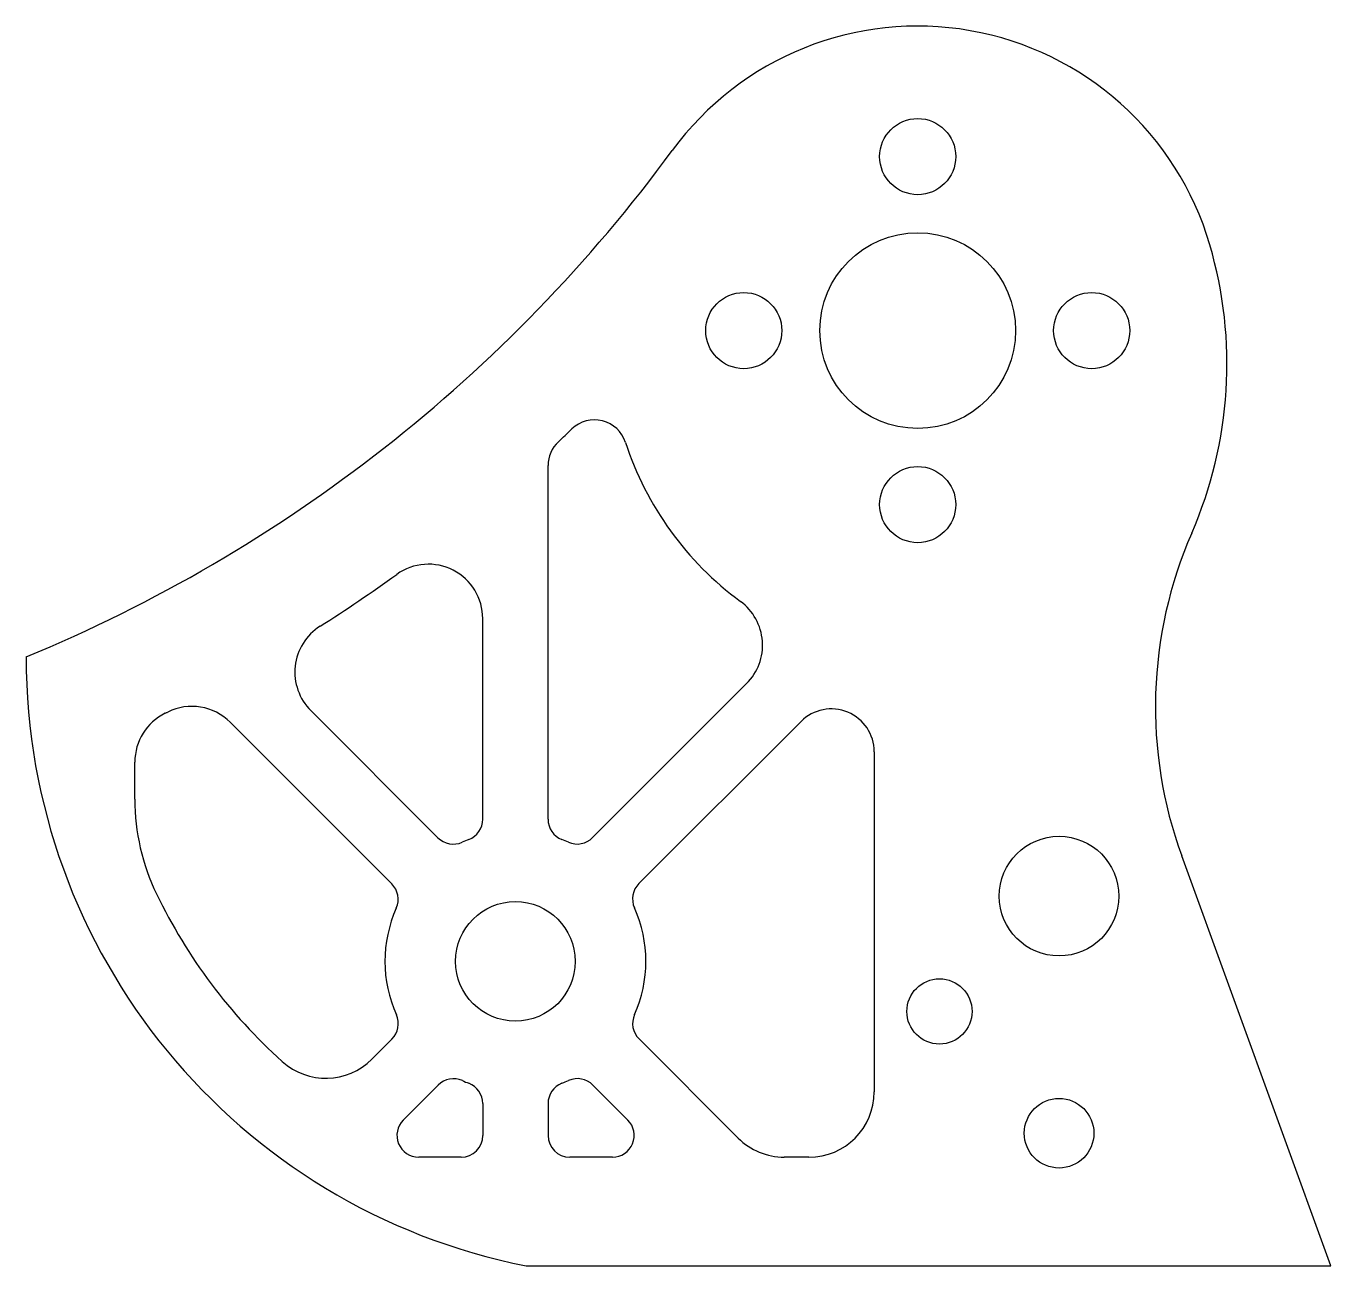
# Model space of a CAD drawing. Extents: x -15 to 45, y 0 to 57.
import ezdxf

# ---------------------------------------------------------------- set-up
doc = ezdxf.new("R2010")
doc.units = 0
doc.header["$MEASUREMENT"] = 0
doc.layers.add('VISIBLE', color=7, linetype='CONTINUOUS')

msp = doc.modelspace()

# ---------------------------------------------------------------- linework, layer by layer
at = {"layer": 'VISIBLE'}
for p, q in [((9, 20.538), (9, 36.795)), ((6, 20.538), (6, 29.76)), ((11.051, 19.689), (18.132, 26.77)), ((3.937, 19.684), (-1.908, 25.53)), ((1.816, 17.563), (-5.612, 24.991)), ((13.179, 17.574), (20.637, 25.032)), ((24, 23.639), (24, 8)), ((-10, 21.452), (-10, 23.164)), ((45, 0), (38.138, 18.853)), ((1.821, 10.426), (0.903, 9.508)), ((17.743, 5.879), (13.184, 10.437)), ((3.949, 8.311), (2.345, 6.707)), ((12.672, 6.707), (11.063, 8.316)), ((6, 7.462), (6, 6)), ((9, 7.462), (9, 6)), ((5, 5), (3.052, 5)), ((11.964, 5), (10, 5)), ((21, 5), (19.864, 5)), ((8, 0), (45, 0))]:
    msp.add_line(p, q, dxfattribs=at)
for centre, radius in [((26, 51), 1.75), ((26, 43), 4.5), ((18, 43), 1.75), ((34, 43), 1.75), ((26, 35), 1.75), ((32.5, 17), 2.75), ((7.5, 14), 2.75), ((27, 11.7), 1.5), ((32.5, 6.1), 1.6)]:
    msp.add_circle(centre, radius, dxfattribs=at)
for centre, radius, start, end in [((26, 43), 14, 16.37634, 143.72476), ((-41.719, 92.7), 70, 292.43943, 323.72476), ((20.77, 41.463), 19.451, 336.43808, 16.37634), ((-41.719, 92.7), 75, 313.04772, 313.70316), ((11.136, 37.396), 1.5, 18.1565, 133.70316), ((10.5, 36.795), 1.5, 133.04772, 180), ((26.656, 42.486), 14.834, 198.1565, 233.57633), ((56.932, 25.693), 20, 156.43808, 200), ((3.5, 29.76), 2.5, 0, 125.69546), ((-41.719, 92.7), 75, 302.44569, 305.69546), ((16.365, 28.538), 2.5, 315, 53.57633), ((-0.141, 27.298), 2.5, 122.44569, 225), ((13.543, 28), 28.543, 180, 258.80132), ((-7.5, 23.164), 2.5, 116.20227, 180), ((-41.719, 92.7), 75, 296.20227, 296.30134), ((-7.38, 23.223), 2.5, 45, 116.30134), ((22.03, 23.639), 1.97, 0, 135), ((0, 21.452), 10, 180, 205.80392), ((5, 20.538), 1, 290.92483, 0), ((10, 20.538), 1, 180, 249.07517), ((4.644, 20.391), 1, 225, 294.07517), ((7.5, 14), 6, 110.92483, 114.07517), ((7.5, 14), 6, 66.02796, 69.07517), ((10.344, 20.396), 1, 246.02796, 315), ((1.109, 16.856), 1, 335.92483, 45), ((13.886, 16.867), 1, 135, 204.17823), ((13.543, 28), 25.043, 205.80392, 227.9589), ((7.5, 14), 6, 155.92483, 204.17823), ((7.5, 14), 6, 335.92483, 24.17823), ((1.114, 11.133), 1, 315, 24.17823), ((13.891, 11.144), 1, 155.92483, 225), ((-1.218, 11.629), 3, 227.9589, 315), ((4.656, 7.604), 1, 66.02796, 135), ((7.5, 14), 6, 246.02796, 249.07517), ((7.5, 14), 6, 290.92483, 294.07517), ((10.356, 7.609), 1, 45, 114.07517), ((5, 7.462), 1, 0, 69.07517), ((10, 7.462), 1, 110.92483, 180), ((21, 8), 3, 270, 0), ((3.052, 6), 1, 135, 270), ((11.964, 6), 1, 270, 45), ((5, 6), 1, 270, 0), ((10, 6), 1, 180, 270), ((19.864, 8), 3, 225, 270)]:
    msp.add_arc(centre, radius, start, end, dxfattribs=at)

doc.saveas('drawing.dxf')
